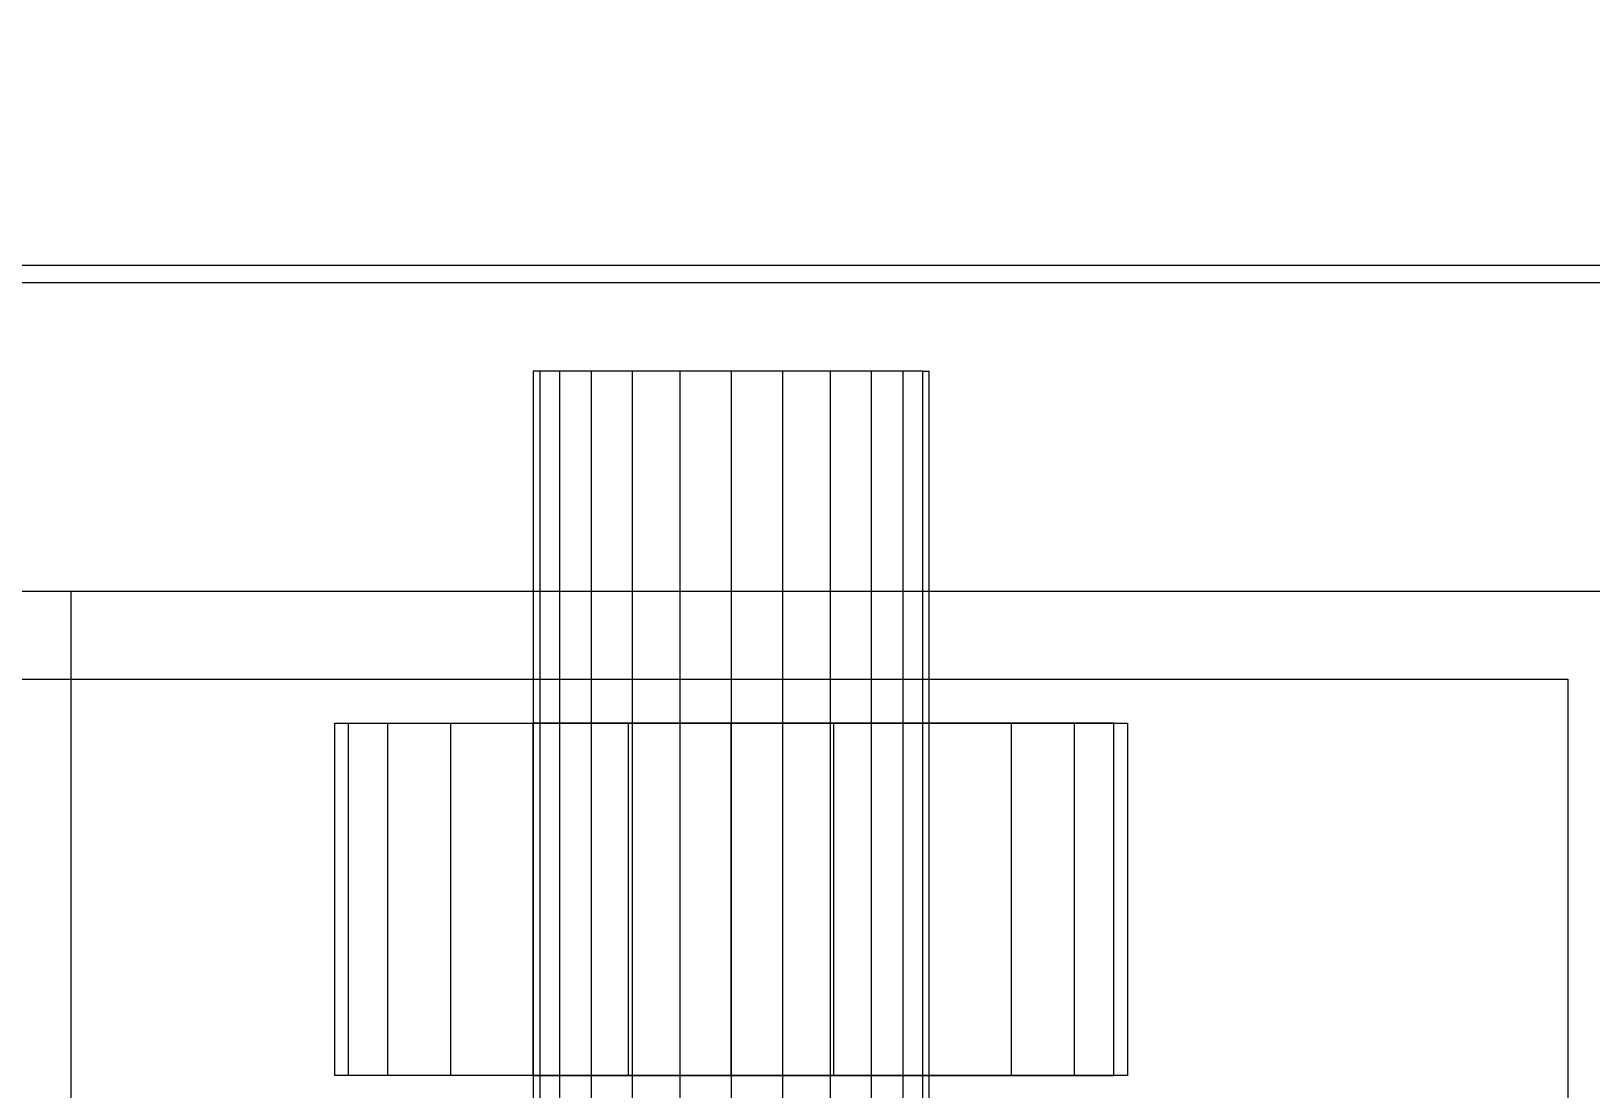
# Model space of a CAD drawing. Header units: millimetres. Extents: x -2500 to 58855, y -53268 to 6837.
# Drawn here: x 57367.6 to 57544.7, y -16461.5 to -16341.4 of the extents above; entities that cross this region are included whole.
import ezdxf

# ---------------------------------------------------------------- set-up
doc = ezdxf.new("R2010")
doc.units = ezdxf.units.MM
doc.layers.add('COTAS_R', color=1, linetype='Continuous', lineweight=0)
doc.layers.add('superior_secador', color=7, linetype='Continuous', lineweight=0)
doc.dimstyles.new('R19_100', dxfattribs={"dimtxt": 250, "dimasz": 150, "dimexe": 150, "dimexo": 80, "dimgap": 100, "dimtad": 1, "dimtih": 1, "dimtoh": 1, "dimdsep": 46, "dimcen": 0.09, "dimadec": 0, "dimazin": 0, "dimtfac": 1, "dimtdec": 4, "dimtofl": 0, "dimtmove": 0, "dimatfit": 3, "dimfxl": 1, "dimtolj": 1, "dimtzin": 0, "dimarcsym": 0})

# ---------------------------------------------------------------- blocks, each defined once
blk = doc.blocks.new('*D26')
at = {"layer": 'COTAS_R', "color": 0, "lineweight": -2, "transparency": 16777216}
for p, q in [((58037.12, -15400), (57067.12, -15400)), ((57217.12, -19600), (57217.12, -15550)), ((58037.12, -19750), (57067.12, -19750))]:
    blk.add_line(p, q, dxfattribs=at)
at = {"layer": 'COTAS_R', "color": 0, "transparency": 16777216}
for points in [[(57192.12, -15550), (57242.12, -15550), (57217.12, -15400)], [(57192.12, -19600), (57242.12, -19600), (57217.12, -19750)]]:
    blk.add_solid(points, dxfattribs=at)
at = {"layer": 'Defpoints', "color": 0, "transparency": 16777216}
for p in [(57217.12, -15400), (58117.12, -15400), (58117.12, -19750)]:
    blk.add_point(p, dxfattribs=at)

msp = doc.modelspace()

# ---------------------------------------------------------------- linework, layer by layer
at = {"layer": 'superior_secador'}
for p, q in [((57167.116, -16368), (57557.116, -16368)), ((57557.116, -16370), (57167.116, -16370)), ((57425.383, -16380), (57424.616, -16380)), ((57424.616, -16380), (57424.616, -16640)), ((57427.63, -16380), (57425.383, -16380)), ((57425.383, -16380), (57425.383, -16640)), ((57431.206, -16380), (57427.63, -16380)), ((57427.63, -16380), (57427.63, -16640)), ((57435.866, -16380), (57431.206, -16380)), ((57431.206, -16380), (57431.206, -16640)), ((57441.292, -16380), (57435.866, -16380)), ((57435.866, -16380), (57435.866, -16640)), ((57447.116, -16380), (57441.292, -16380)), ((57441.292, -16380), (57441.292, -16640)), ((57452.939, -16380), (57447.116, -16380)), ((57447.116, -16380), (57447.116, -16640)), ((57458.366, -16380), (57452.939, -16380)), ((57452.939, -16380), (57452.939, -16640)), ((57463.026, -16380), (57458.366, -16380)), ((57458.366, -16380), (57458.366, -16640)), ((57466.601, -16380), (57463.026, -16380)), ((57463.026, -16380), (57463.026, -16640)), ((57468.849, -16380), (57466.601, -16380)), ((57466.601, -16380), (57466.601, -16640)), ((57468.849, -16380), (57469.616, -16380)), ((57468.849, -16380), (57468.849, -16640)), ((57469.616, -16640), (57469.616, -16380)), ((57162.116, -16405), (57372.116, -16405)), ((57342.116, -16405), (57552.116, -16405)), ((57372.116, -16405), (57372.116, -16700)), ((57352.116, -16415), (57542.116, -16415)), ((57542.116, -16415), (57542.116, -16465)), ((57402.116, -16460), (57402.116, -16420)), ((57402.116, -16420), (57403.649, -16420)), ((57402.116, -16420), (57424.616, -16420)), ((57403.649, -16460), (57403.649, -16420)), ((57403.649, -16420), (57408.145, -16420)), ((57403.649, -16420), (57425.383, -16420)), ((57408.145, -16460), (57408.145, -16420)), ((57408.145, -16420), (57415.296, -16420)), ((57408.145, -16420), (57427.63, -16420)), ((57415.296, -16460), (57415.296, -16420)), ((57415.296, -16420), (57424.616, -16420)), ((57415.296, -16420), (57431.206, -16420)), ((57424.616, -16460), (57424.616, -16420)), ((57424.616, -16420), (57435.469, -16420)), ((57424.616, -16420), (57435.866, -16420)), ((57425.383, -16420), (57424.616, -16420)), ((57427.63, -16420), (57425.383, -16420)), ((57425.383, -16420), (57425.383, -16460)), ((57431.206, -16420), (57427.63, -16420)), ((57427.63, -16420), (57427.63, -16460)), ((57435.866, -16420), (57431.206, -16420)), ((57431.206, -16420), (57431.206, -16460)), ((57435.469, -16460), (57435.469, -16420)), ((57435.469, -16420), (57447.116, -16420)), ((57435.469, -16420), (57441.292, -16420)), ((57441.292, -16420), (57435.866, -16420)), ((57435.866, -16420), (57435.866, -16460)), ((57447.116, -16420), (57441.292, -16420)), ((57441.292, -16420), (57441.292, -16460)), ((57447.116, -16460), (57447.116, -16420)), ((57447.116, -16420), (57458.763, -16420)), ((57452.939, -16420), (57447.116, -16420)), ((57458.366, -16420), (57452.939, -16420)), ((57452.939, -16420), (57452.939, -16460)), ((57458.763, -16420), (57452.939, -16420)), ((57463.026, -16420), (57458.366, -16420)), ((57458.366, -16420), (57458.366, -16460)), ((57469.616, -16420), (57458.366, -16420)), ((57458.763, -16460), (57458.763, -16420)), ((57458.763, -16420), (57469.616, -16420)), ((57466.601, -16420), (57463.026, -16420)), ((57463.026, -16420), (57463.026, -16460)), ((57478.936, -16420), (57463.026, -16420)), ((57468.849, -16420), (57466.601, -16420)), ((57466.601, -16420), (57466.601, -16460)), ((57486.087, -16420), (57466.601, -16420)), ((57469.616, -16420), (57468.849, -16420)), ((57468.849, -16420), (57468.849, -16460)), ((57490.583, -16420), (57468.849, -16420)), ((57469.616, -16460), (57469.616, -16420)), ((57469.616, -16420), (57492.116, -16420)), ((57469.616, -16420), (57478.936, -16420)), ((57478.936, -16460), (57478.936, -16420)), ((57478.936, -16420), (57486.087, -16420)), ((57486.087, -16460), (57486.087, -16420)), ((57486.087, -16420), (57490.583, -16420)), ((57490.583, -16460), (57490.583, -16420)), ((57490.583, -16420), (57492.116, -16420)), ((57492.116, -16420), (57492.116, -16460)), ((57403.649, -16460), (57402.116, -16460)), ((57424.616, -16460), (57402.116, -16460)), ((57408.145, -16460), (57403.649, -16460)), ((57425.383, -16460), (57403.649, -16460)), ((57415.296, -16460), (57408.145, -16460)), ((57427.63, -16460), (57408.145, -16460)), ((57424.616, -16460), (57415.296, -16460)), ((57431.206, -16460), (57415.296, -16460)), ((57435.469, -16460), (57424.616, -16460)), ((57435.866, -16460), (57424.616, -16460)), ((57424.616, -16460), (57425.383, -16460)), ((57425.383, -16460), (57427.63, -16460)), ((57427.63, -16460), (57431.206, -16460)), ((57431.206, -16460), (57435.866, -16460)), ((57447.116, -16460), (57435.469, -16460)), ((57441.292, -16460), (57435.469, -16460)), ((57435.866, -16460), (57441.292, -16460)), ((57441.292, -16460), (57447.116, -16460)), ((57458.763, -16460), (57447.116, -16460)), ((57447.116, -16460), (57452.939, -16460)), ((57452.939, -16460), (57458.366, -16460)), ((57452.939, -16460), (57458.763, -16460)), ((57458.366, -16460), (57463.026, -16460)), ((57458.366, -16460), (57469.616, -16460)), ((57469.616, -16460), (57458.763, -16460)), ((57463.026, -16460), (57466.601, -16460)), ((57463.026, -16460), (57478.936, -16460)), ((57466.601, -16460), (57468.849, -16460)), ((57466.601, -16460), (57486.087, -16460)), ((57468.849, -16460), (57469.616, -16460)), ((57468.849, -16460), (57490.583, -16460)), ((57492.116, -16460), (57469.616, -16460)), ((57478.936, -16460), (57469.616, -16460)), ((57486.087, -16460), (57478.936, -16460)), ((57490.583, -16460), (57486.087, -16460)), ((57492.116, -16460), (57490.583, -16460))]:
    msp.add_line(p, q, dxfattribs=at)

# ---------------------------------------------------------------- dimensions: what is measured, and where the dimension line sits
at = {"layer": 'COTAS_R'}
dim = msp.add_aligned_dim(p1=(58117.116, -19750), p2=(58117.116, -15400), distance=900, text='<> R', dimstyle='R19_100', dxfattribs=at)
dim.commit()
dim.dimension.update_dxf_attribs({"geometry": '*D26', "text_midpoint": (57217.116, -17575)})

doc.saveas('drawing.dxf')
